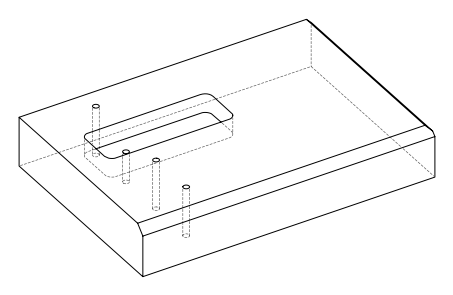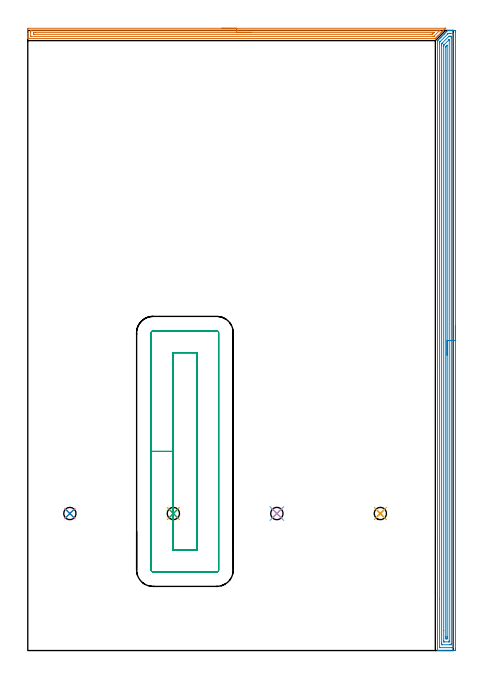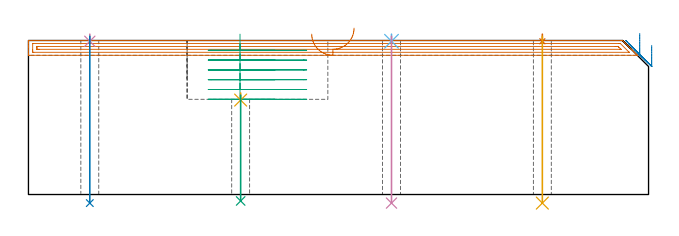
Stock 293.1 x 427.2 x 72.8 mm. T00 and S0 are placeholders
(PLAN: 11 operations, 5 tool changes, 35.2 min)
(1 AREA_MILL | FG_CHAMFER_SURFACE | UGT0205_001 | 7.02 min | 7147 mm3)
(2 AREA_MILL_1 | FG_CHAMFER_SURFACE_1 | UGT0205_001 | 17.22 min | 32102 mm3)
(3 MILL_RECTANGULAR_POCKET | POCKET_RECTANGULAR_STRAIGHT | UGT0201_136 | Follow Part, ap 5, ae 75% | 9.65 min | 340911 mm3)
(4 SPOT_DRILL | STEP1HOLE | NXT0321_9005460120000 | 0.03 min | 3 mm3)
(5 SPOT_DRILL_1 | STEP1HOLE_1 | NXT0321_9005460120000 | 0.03 min | 2 mm3)
(6 SPOT_DRILL_2 | STEP1HOLE_2 | NXT0321_9005460120000 | 0.03 min | 18 mm3)
(7 SPOT_DRILL_3 | STEP1HOLE_3 | NXT0321_9005460120000 | 0.03 min | 20 mm3)
(8 DRILL_THROUGH_HOLE_INTO_CENTER | STEP1HOLE | UGT0301_480 | 0.32 min | 4120 mm3)
(9 DRILL_THROUGH_HOLE_INTO_CENTER_1 | STEP1HOLE_1 | NXT0301_056 | 0.21 min | 2540 mm3)
(10 DRILL_THROUGH_HOLE_INTO_CENTER_2 | STEP1HOLE_2 | UGT0301_480 | 0.32 min | 4105 mm3)
(11 DRILL_THROUGH_HOLE_INTO_CENTER_3 | STEP1HOLE_3 | UGT0301_480 | 0.32 min | 4080 mm3)
(TOOL UGT0205_001 | Chamfer Mill 20 x 3 x 45 deg. | D20 FL50 Z2)
(TOOL UGT0201_136 | Carbide End Mill 20.0 | D20 FL30 Z4)
(TOOL NXT0321_9005460120000 | NC Spot Drill, 142deg, 12mm, Carbide, Uncoated | D12 PA142 FL30 Z2)
(TOOL UGT0301_480 | Carbide Drill 8.5 mm | D8.5 PA118 FL75 Z2)
(TOOL NXT0301_056 | Carbide Drill 8.5mm [860.1-0850-026A1-MM 2214] | D8.5 PA140 FL47 Z2)
(OP 1 AREA_MILL)
G17 G21 G94 G90
T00 M6
G54
G17 G0 G90 X133.9 Y428.7 S1061 M3
G43 Z82.8 H0
Z75.8
G94 G1 X133.938 Z74.928 F250.
X134.052 Z74.064
X134.241 Z73.212
X134.503 Z72.38
X134.837 Z71.574
X135.24 Z70.8
X135.708 Z70.064
X136.24 Z69.372
X136.829 Z68.729
X137.472 Z68.14
X138.164 Z67.608
X138.9 Z67.14
X139.674 Z66.737
X140.48 Z66.403
X141.312 Z66.141
X142.163 Z65.952
X143.028 Z65.838
X143.9 Z65.8
X287.785
X287.787 Y428.696 Z65.803
X287.785 Y428.686 Z65.813
X287.379 Y428.278 Z66.22
X287.19 Y428.09 Z66.41
X287.068 Y427.968 Z66.532
X286.939 Y427.838 Z66.659
X286.892 Y427.791 Z66.707
X286.226 Y427.126 Z67.374
X286.06 Y426.959 Z67.538
X285.385 Y426.285 Z68.215
X285.181 Y426.079 Z68.417
X284.543 Y425.443 Z69.057
X284.512 Y425.411 Z69.088
X284.302 Y425.2 Z69.296
X283.702 Y424.602 Z69.898
X283.619 Y424.518 Z69.98
X283.422 Y424.321 Z70.175
X282.861 Y423.76 Z70.739
X282.726 Y423.625 Z70.873
X282.543 Y423.441 Z71.055
X282.019 Y422.919 Z71.581
X281.664 Y422.562 Z71.934
X281.181 Y422.081 Z72.419
X280.941 Y421.84 Z72.658
X280.805 Y421.704 Z72.79
X280.048 Y421.7 Z72.8
X0.164
X0.01 Y421.706 Z72.793
X0. Y422.009 Z72.49
Y422.357 Z72.142
Y423.002 Z71.493
Y424.203 Z70.294
Y424.76 Z69.734
Y427.999 Z66.497
X0.003 Y428.278 Z66.219
X0.01 Y428.692 Z65.805
X0.185 Y428.696 Z65.802
X0.61 Y428.7 Z65.8
X143.9
Y427.286 Z67.214
X283.619 Y427.285 Z67.215
X283.735 Y427.284 Z67.216
X283.87 Y427.28 Z67.22
X283.918 Y427.277 Z67.223
X283.909 Y427.267 Z67.233
X283.834 Y427.187 Z67.313
X283.713 Y427.063 Z67.437
X283.619 Y426.968 Z67.532
X279.848 Y423.198 Z71.302
X279.801 Y423.153 Z71.347
X279.772 Y423.13 Z71.37
X279.758 Y423.121 Z71.379
X279.738 Y423.119 Z71.381
X279.544 Y423.116 Z71.384
X279.155 Y423.114 Z71.386
X279.041
X2.395 Y423.115 Z71.385
X2.28
X2.036 Y423.12 Z71.38
X2.013 Y423.121 Z71.379
X2.008 Y423.137 Z71.363
X2.003 Y423.168 Z71.332
X2.001 Y423.197 Z71.303
X2. Y426.029 Z68.471
X2.002 Y426.519 Z67.981
X2.005 Y426.904 Z67.596
X2.016 Y427.279 Z67.221
X2.395 Y427.284 Z67.216
X2.511 Y427.285 Z67.215
X143.9 Y427.286 Z67.214
Y425.872 Z68.628
X279.39 Y425.871 Z68.629
X280.048 Y425.866 Z68.634
X280.054 Y425.864 Z68.636
X280.053 Y425.858 Z68.642
X280.048 Y425.848 Z68.652
X279.057 Y424.857 Z69.643
X278.958 Y424.76 Z69.74
X278.725 Y424.537 Z69.963
X278.494 Y424.532 Z69.968
X278.262 Y424.53 Z69.97
X277.605 Y424.529 Z69.971
X277.369 Y424.528 Z69.972
X4.416 Y424.529 Z69.971
X4.181
X4.103 Y424.531 Z69.969
X4.041 Y424.534 Z69.966
X4.01 Y424.537 Z69.963
X4.008 Y424.582 Z69.918
X4.003 Y424.76 Z69.74
X4.001 Y424.938 Z69.562
X4.003 Y425.64 Z68.86
X4.006 Y425.812 Z68.688
X4.014 Y425.865 Z68.635
X4.064 Y425.867 Z68.633
X4.181 Y425.869 Z68.631
X4.839 Y425.871 Z68.629
X5.074 Y425.872 Z68.628
X143.9
X144.772 Z68.667
X145.636 Z68.78
X146.488 Z68.969
X147.32 Z69.232
X148.126 Z69.565
X148.9 Z69.968
X149.636 Z70.437
X150.328 Z70.968
X150.971 Z71.557
X151.56 Z72.201
X152.091 Z72.893
X152.56 Z73.628
X152.963 Z74.402
X153.297 Z75.208
X153.559 Z76.04
X153.748 Z76.892
X153.862 Z77.757
X153.9 Z78.628
G0 Z82.8
M5
M2
(OP 2 AREA_MILL_1)
G17 G21 G94 G90
T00 M6
G54
G17 G0 G90 X294.6 Y223.6 S1061 M3
G43 Z82.8 H0
Z70.5
G94 G1 Y223.562 Z69.628 F250.
Y223.448 Z68.763
Y223.259 Z67.912
Y222.997 Z67.08
Y222.663 Z66.274
Y222.26 Z65.5
Y221.791 Z64.764
Y221.26 Z64.072
Y220.671 Z63.429
Y220.028 Z62.84
Y219.336 Z62.308
Y218.6 Z61.84
Y217.826 Z61.437
Y217.02 Z61.103
Y216.188 Z60.841
Y215.336 Z60.652
Y214.472 Z60.538
Y213.6 Z60.5
Y1.07
X294.599 Y0.614 Z60.501
X294.595 Y0.182 Z60.503
X294.592 Y0.01 Z60.506
X294.17 Y0. Z60.928
X285.37 Z69.724
X284.819 Z70.278
X284.49 Z70.606
X283.939 Z71.157
X283.61 Z71.484
X282.621 Y0.001 Z72.479
X282.306 Y0.01 Z72.793
X282.3 Y0.167 Z72.8
Y419.442
X282.305 Y420.205 Z72.79
X282.435 Y420.335 Z72.663
X282.587 Y420.488 Z72.511
X282.73 Y420.633 Z72.365
X282.881 Y420.782 Z72.217
X283.018 Y420.919 Z72.08
X283.17 Y421.073 Z71.925
X283.658 Y421.558 Z71.442
X283.923 Y421.824 Z71.176
X284.05 Y421.952 Z71.046
X284.409 Y422.309 Z70.69
X284.579 Y422.479 Z70.521
X284.816 Y422.717 Z70.282
X284.93 Y422.832 Z70.166
X285.499 Y423.399 Z69.601
X285.709 Y423.61 Z69.389
X285.81 Y423.712 Z69.286
X286.25 Y424.151 Z68.849
X286.69 Y424.592 Z68.406
X286.9 Y424.8 Z68.199
X286.938 Y424.838 Z68.162
X287.57 Y425.472 Z67.526
X287.781 Y425.681 Z67.319
X288.45 Y426.352 Z66.647
X288.624 Y426.524 Z66.476
X288.686 Y426.586 Z66.414
X289.179 Y427.08 Z65.92
X289.284 Y427.182 Z65.814
X289.307 Y427.195 Z65.792
X289.33 Y427.2 Z65.769
X290.65 Z64.445
X291.859 Z63.238
X292.41 Z62.684
X293.894 Z61.202
X294.17 Y427.196 Z60.926
X294.591 Y427.19 Z60.505
X294.595 Y427.018 Z60.503
X294.599 Y426.586 Z60.501
X294.6 Y426.15 Z60.5
Y213.6
X293.186 Z61.914
X293.185 Y2.506 Z61.915
X293.184 Y2.4 Z61.916
X293.179 Y2.016 Z61.921
X292.799 Y2.005 Z62.301
X292.41 Y2.002 Z62.69
X291.923 Y2. Z63.177
X283.802 Y2.001 Z71.298
X283.772 Y2.002 Z71.328
X283.74 Y2.007 Z71.36
X283.721 Y2.011 Z71.379
X283.72 Y2.035 Z71.38
X283.715 Y2.293 Z71.385
X283.714 Y35.629 Z71.386
Y418.549
X283.716 Y418.943 Z71.384
X283.72 Y419.139 Z71.38
X283.721 Y419.16 Z71.379
X283.731 Y419.174 Z71.369
X283.754 Y419.202 Z71.346
X283.8 Y419.25 Z71.3
X283.992 Y419.442 Z71.108
X289.119 Y424.568 Z65.981
X289.353 Y424.8 Z65.747
X289.568 Y425.006 Z65.532
X289.77 Y425.19 Z65.33
X290.259 Y425.197 Z64.841
X290.65 Y425.199 Z64.45
X291.136 Y425.2 Z63.964
X292.896 Z62.204
X293.098 Y425.199 Z62.002
X293.129 Y425.198 Z61.971
X293.16 Y425.193 Z61.94
X293.179 Y425.189 Z61.921
X293.18 Y425.165 Z61.92
X293.185 Y424.907 Z61.915
X293.186 Y391.136 Z61.914
Y213.6
X291.772 Z63.328
X291.771 Y4.834 Z63.329
X291.769 Y4.186 Z63.331
X291.767 Y4.063 Z63.333
X291.765 Y4.011 Z63.335
X291.708 Y4.005 Z63.392
X291.53 Y4.002 Z63.57
X290.833 Y4. Z64.267
X285.553 Z69.547
X285.37 Y4.003 Z69.73
X285.188 Y4.008 Z69.912
X285.141 Y4.01 Z69.959
X285.135 Y4.04 Z69.965
X285.132 Y4.104 Z69.968
X285.13 Y4.186 Z69.97
X285.129 Y4.431 Z69.971
X285.128 Y5.079 Z69.972
X285.129 Y417.008 Z69.971
X285.131 Y417.656 Z69.969
X285.134 Y417.896 Z69.966
X285.141 Y418.13 Z69.959
X285.37 Y418.368 Z69.73
X285.459 Y418.459 Z69.641
X290.015 Y423.014 Z65.085
X290.145 Y423.137 Z64.955
X290.191 Y423.18 Z64.909
X290.285 Y423.19 Z64.815
X290.469 Y423.198 Z64.631
X290.65 Y423.199 Z64.45
X291.347 Z63.753
X291.53 Y423.197 Z63.57
X291.712 Y423.192 Z63.388
X291.759 Y423.19 Z63.341
X291.765 Y423.16 Z63.335
X291.768 Y423.096 Z63.332
X291.77 Y423.014 Z63.33
X291.771 Y422.769 Z63.329
X291.772 Y422.121 Z63.328
Y213.6
X290.357 Z64.743
Y6.865
X290.355 Y6.271 Z64.745
X290.351 Y6.07 Z64.749
X290.349 Y6.01 Z64.751
X290.302 Y6.007 Z64.798
X290.196 Y6.004 Z64.904
X289.77 Y6. Z65.33
X287.102 Z67.998
X286.702 Y6.004 Z68.398
X286.602 Y6.007 Z68.498
X286.557 Y6.01 Z68.543
X286.55 Y6.038 Z68.55
X286.548 Y6.132 Z68.552
X286.544 Y6.567 Z68.556
X286.543 Y13.842 Z68.557
Y416.466
X286.545 Y416.763 Z68.555
X286.55 Y417.06 Z68.55
X286.552 Y417.092 Z68.548
X286.571 Y417.115 Z68.529
X286.61 Y417.158 Z68.49
X286.675 Y417.225 Z68.425
X290.22 Y420.771 Z64.88
X290.271 Y420.821 Z64.829
X290.342 Y420.884 Z64.758
X290.35 Y420.889 Z64.75
X290.352 Y420.884 Z64.748
X290.355 Y420.846 Z64.745
X290.357 Y420.802 Z64.743
Y213.6
X288.943 Z66.157
Y9.49
X288.94 Y8.651 Z66.16
X288.938 Y8.602 Z66.162
X288.89 Y8.01 Z66.21
X288.646 Y8.005 Z66.454
X288.01 Y8.01 Z67.09
X287.962 Y8.651 Z67.138
X287.96 Y8.702 Z67.14
X287.957 Y9.544 Z67.143
Y9.598
X287.958 Y415.87 Z67.142
Y415.923
X287.962 Y415.977 Z67.138
X287.969 Y416.059 Z67.131
X288.01 Y416.104 Z67.09
X288.334 Y416.434 Z66.766
X288.661 Y416.763 Z66.439
X288.777 Y416.878 Z66.323
X288.89 Y416.989 Z66.21
X288.929 Y417.024 Z66.171
X288.935 Y417.028 Z66.165
X288.938 Y416.996 Z66.162
X288.941 Y416.925 Z66.159
X288.943 Y416.817 Z66.157
Y416.763
Y213.6
Y212.728 Z66.195
Y211.863 Z66.309
Y211.012 Z66.498
Y210.18 Z66.76
Y209.374 Z67.094
Y208.6 Z67.497
Y207.864 Z67.965
Y207.172 Z68.496
Y206.529 Z69.086
Y205.94 Z69.729
Y205.408 Z70.421
Y204.94 Z71.157
Y204.537 Z71.931
Y204.203 Z72.737
Y203.941 Z73.569
Y203.752 Z74.42
Y203.638 Z75.285
Y203.6 Z76.157
G0 Z82.8
M5
M2
(OP 3 MILL_RECTANGULAR_POCKET)
G17 G21 G94 G90
T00 M6
G54
G17 G0 G90 X100. Y165.688 S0 M3
G43 Z82.8 H0
Z75.8
G94 G1 Y137.2 Z68.167 F250.
Y69.2 F500.
X116.5
Y205.2
X100.
Y137.2
X85.
Y55.5
G3 X86.3 Y54.2 R1.3
G1 X130.2
G3 X131.5 Y55.5 R1.3
G1 Y218.9
G3 X130.2 Y220.2 R1.3
G1 X86.3
G3 X85. Y218.9 R1.3
G1 Y137.2
Y136.2
G0 X100. Y165.688 Z71.167
G1 Y137.2 Z63.533 F250.
Y69.2 F500.
X116.5
Y205.2
X100.
Y137.2
X85.
Y55.5
G3 X86.3 Y54.2 R1.3
G1 X130.2
G3 X131.5 Y55.5 R1.3
G1 Y218.9
G3 X130.2 Y220.2 R1.3
G1 X86.3
G3 X85. Y218.9 R1.3
G1 Y137.2
Y136.2
G0 X100. Y165.688 Z66.533
G1 Y137.2 Z58.9 F250.
Y69.2 F500.
X116.5
Y205.2
X100.
Y137.2
X85.
Y55.5
G3 X86.3 Y54.2 R1.3
G1 X130.2
G3 X131.5 Y55.5 R1.3
G1 Y218.9
G3 X130.2 Y220.2 R1.3
G1 X86.3
G3 X85. Y218.9 R1.3
G1 Y137.2
Y136.2
G0 X100. Y165.688 Z61.9
G1 Y137.2 Z54.267 F250.
Y69.2 F500.
X116.5
Y205.2
X100.
Y137.2
X85.
Y55.5
G3 X86.3 Y54.2 R1.3
G1 X130.2
G3 X131.5 Y55.5 R1.3
G1 Y218.9
G3 X130.2 Y220.2 R1.3
G1 X86.3
G3 X85. Y218.9 R1.3
G1 Y137.2
Y136.2
G0 X100. Y165.688 Z57.267
G1 Y137.2 Z49.633 F250.
Y69.2 F500.
X116.5
Y205.2
X100.
Y137.2
X85.
Y55.5
G3 X86.3 Y54.2 R1.3
G1 X130.2
G3 X131.5 Y55.5 R1.3
G1 Y218.9
G3 X130.2 Y220.2 R1.3
G1 X86.3
G3 X85. Y218.9 R1.3
G1 Y137.2
Y136.2
G0 X100. Y165.688 Z52.633
G1 Y137.2 Z45. F250.
Y69.2 F500.
X116.5
Y205.2
X100.
Y137.2
X85.
Y55.5
G3 X86.3 Y54.2 R1.3
G1 X130.2
G3 X131.5 Y55.5 R1.3
G1 Y218.9
G3 X130.2 Y220.2 R1.3
G1 X86.3
G3 X85. Y218.9 R1.3
G1 Y137.2
Y136.2
G0 Z82.8
M5
M2
(OP 4 SPOT_DRILL)
G17 G21 G94 G90
T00 M6
G54
G17 G0 G90 X29. Y94.4 S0 M3
G43 Z82.8 H0
G94 G81 G98 Z72.434 F250. R75.8
G80
M5
M2
(OP 5 SPOT_DRILL_1)
G17 G21 G94 G90
T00 M6
G54
G17 G0 G90 X100.3 Y94.4 S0 M3
G43 Z82.8 H0
G94 G81 G98 Z44.634 F250. R48.
G80
M5
M2
(OP 6 SPOT_DRILL_2)
G17 G21 G94 G90
T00 M6
G54
G17 G0 G90 X171.6 Y94.4 S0 M3
G43 Z82.8 H0
G94 G81 G98 Z72.434 F250. R75.8
G80
M5
M2
(OP 7 SPOT_DRILL_3)
G17 G21 G94 G90
T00 M6
G54
G17 G0 G90 X242.9 Y94.4 S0 M3
G43 Z82.8 H0
G94 G81 G98 Z72.434 F250. R75.8
G80
M5
M2
(OP 8 DRILL_THROUGH_HOLE_INTO_CENTER)
G17 G21 G94 G90
T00 M6
G54
G17 G0 G90 X29. Y94.4 S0 M3
G43 Z82.8 H0
G94 G73 G98 Z-4.054 F250. Q7.685 R74.8
G80
M5
M2
(OP 9 DRILL_THROUGH_HOLE_INTO_CENTER_1)
G17 G21 G94 G90
T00 M6
G54
G17 G0 G90 X100.3 Y94.4 S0 M3
G43 Z82.8 H1
G94 G73 G98 Z-3.047 F250. Q8.008 R47.
G80
M5
M2
(OP 10 DRILL_THROUGH_HOLE_INTO_CENTER_2)
G17 G21 G94 G90
T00 M6
G54
G17 G0 G90 X171.6 Y94.4 S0 M3
G43 Z82.8 H0
G94 G73 G98 Z-4.054 F250. Q7.685 R74.8
G80
M5
M2
(OP 11 DRILL_THROUGH_HOLE_INTO_CENTER_3)
G17 G21 G94 G90
T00 M6
G54
G17 G0 G90 X242.9 Y94.4 S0 M3
G43 Z82.8 H0
G94 G73 G98 Z-4.054 F250. Q7.685 R74.8
G80
M5
M2
